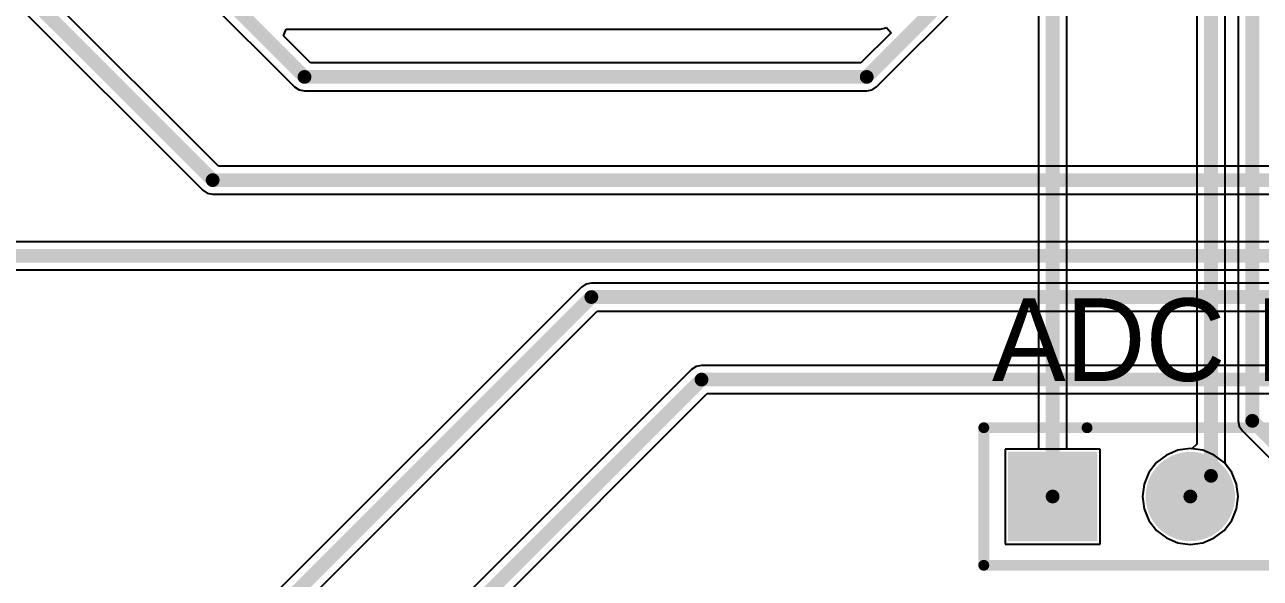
# Model space of a CAD drawing. Header units: millimetres. Extents: x 2.5 to 14.5, y 1.2 to 4.8.
# Drawn here: x 9.534 to 10.431, y 2.091 to 2.493 of the extents above; entities that cross this region are included whole.
import ezdxf

# ---------------------------------------------------------------- set-up
doc = ezdxf.new("R2010")
doc.units = ezdxf.units.MM
doc.header["$MEASUREMENT"] = 0
for name, color, linetype in [('BottomLayer', 5, 'Continuous'), ('BottomSolder', 6, 'Continuous'), ('ConnectLayer', 7, 'Continuous'), ('MultiLayer', 9, 'Continuous'), ('PadHoleLayer', 156, 'Continuous'), ('TopLayer', 1, 'Continuous'), ('TopOverlay', 2, 'Continuous'), ('TopSolder', 216, 'Continuous')]:
    doc.layers.add(name, color=color, linetype=linetype)

# ---------------------------------------------------------------- blocks, each defined once
blk = doc.blocks.new('HDR1X11_5')
at = {"layer": 'BottomLayer', "const_width": 0.02953}
blk.add_lwpolyline([(0.08524, 0, 1), (0.11476, 0, 1)], format="xyb", close=True, dxfattribs=at)
at = {"layer": 'BottomLayer'}
blk.add_solid([(-0.02953, -0.02953), (0.02953, -0.02953), (-0.02953, 0.02953), (0.02953, 0.02953)], dxfattribs=at)
at = {"layer": 'BottomSolder', "const_width": 0.03248}
blk.add_lwpolyline([(0.08376, 0, 1), (0.11624, 0, 1)], format="xyb", close=True, dxfattribs=at)
at = {"layer": 'BottomSolder'}
blk.add_solid([(-0.03248, -0.03248), (0.03248, -0.03248), (-0.03248, 0.03248), (0.03248, 0.03248)], dxfattribs=at)
at = {"layer": 'MultiLayer', "const_width": 0.02953}
blk.add_lwpolyline([(0.08524, 0, 1), (0.11476, 0, 1)], format="xyb", close=True, dxfattribs=at)
at = {"layer": 'MultiLayer'}
blk.add_solid([(-0.02953, -0.02953), (0.02953, -0.02953), (-0.02953, 0.02953), (0.02953, 0.02953)], dxfattribs=at)
at = {"layer": 'PadHoleLayer', "const_width": 0.01772}
for points in [[(-0.00886, 0, 1), (0.00886, 0, 1)], [(0.09114, 0, 1), (0.10886, 0, 1)]]:
    blk.add_lwpolyline(points, format="xyb", close=True, dxfattribs=at)
at = {"layer": 'TopLayer', "const_width": 0.02953}
blk.add_lwpolyline([(0.08524, 0, 1), (0.11476, 0, 1)], format="xyb", close=True, dxfattribs=at)
at = {"layer": 'TopLayer'}
blk.add_solid([(-0.02953, -0.02953), (0.02953, -0.02953), (-0.02953, 0.02953), (0.02953, 0.02953)], dxfattribs=at)
at = {"layer": 'TopOverlay', "const_width": 0.00787}
for points in [[(-0.05, 0.05), (0.025, 0.05)], [(-0.05, -0.05), (-0.05, 0.05)], [(0.025, 0.05), (1.05, 0.05)], [(-0.05, -0.05), (1.05, -0.05)]]:
    blk.add_lwpolyline(points, dxfattribs=at)
at = {"layer": 'TopOverlay', "const_width": 0.00394}
for points in [[(-0.05197, 0.05, 1), (-0.04803, 0.05, 1)], [(-0.05197, 0.05, 1), (-0.04803, 0.05, 1)], [(0.02303, 0.05, 1), (0.02697, 0.05, 1)], [(0.02303, 0.05, 1), (0.02697, 0.05, 1)], [(-0.05197, -0.05, 1), (-0.04803, -0.05, 1)], [(-0.05197, -0.05, 1), (-0.04803, -0.05, 1)]]:
    blk.add_lwpolyline(points, format="xyb", close=True, dxfattribs=at)
at = {"layer": 'TopSolder', "const_width": 0.03248}
blk.add_lwpolyline([(0.08376, 0, 1), (0.11624, 0, 1)], format="xyb", close=True, dxfattribs=at)
at = {"layer": 'TopSolder'}
blk.add_solid([(-0.03248, -0.03248), (0.03248, -0.03248), (-0.03248, 0.03248), (0.03248, 0.03248)], dxfattribs=at)

msp = doc.modelspace()

# ---------------------------------------------------------------- linework, layer by layer
at = {"layer": 'BottomLayer', "const_width": 0.01}
for points in [[(9.4775, 2.5725), (9.67, 2.38)], [(9.67, 2.38), (10.64, 2.38)], [(8.425, 2.325), (10.61343, 2.325)], [(9.4376, 1.7876), (9.945, 2.295)], [(9.945, 2.295), (10.64, 2.295)], [(9.495, 1.705), (10.025, 2.235)], [(10.025, 2.235), (10.75157, 2.235)]]:
    msp.add_lwpolyline(points, dxfattribs=at)
at = {"layer": 'BottomLayer', "const_width": 0.005}
for points in [[(9.6675, 2.38, 1), (9.6725, 2.38, 1)], [(9.6675, 2.38, 1), (9.6725, 2.38, 1)], [(9.9425, 2.295, 1), (9.9475, 2.295, 1)], [(9.9425, 2.295, 1), (9.9475, 2.295, 1)], [(10.0225, 2.235, 1), (10.0275, 2.235, 1)], [(10.0225, 2.235, 1), (10.0275, 2.235, 1)]]:
    msp.add_lwpolyline(points, format="xyb", close=True, dxfattribs=at)
at = {"layer": 'ConnectLayer'}
for p, q in [((9.3261, 2.8512), (9.72951, 2.44779)), ((10.4052, 2.17388), (10.4052, 2.79988)), ((10.4148, 2.79734), (10.4148, 2.205)), ((10.3848, 2.68754), (10.3848, 2.18798)), ((10.2698, 2.6), (10.2698, 2.18453)), ((10.2902, 2.18453), (10.2902, 2.59578)), ((9.67422, 2.3902), (9.49425, 2.57016)), ((9.4797, 2.55588), (9.66279, 2.37279)), ((10.15221, 2.44779), (10.25221, 2.54779)), ((9.72133, 2.4848), (9.7234, 2.4898)), ((9.7234, 2.4898), (10.155, 2.4898)), ((10.16266, 2.48708), (10.14078, 2.4652)), ((10.155, 2.4898), (10.1589, 2.49058)), ((10.1589, 2.49058), (10.15947, 2.49096)), ((10.15947, 2.49096), (10.16266, 2.48708)), ((9.74094, 2.4652), (9.72133, 2.4848)), ((10.14078, 2.4652), (9.74094, 2.4652)), ((9.72951, 2.44779), (9.73281, 2.44558)), ((9.73281, 2.44558), (9.73672, 2.4448)), ((9.73672, 2.4448), (10.145, 2.4448)), ((10.145, 2.4448), (10.1489, 2.44558)), ((10.1489, 2.44558), (10.15221, 2.44779)), ((10.61175, 2.3902), (9.67422, 2.3902)), ((9.66279, 2.37279), (9.6661, 2.37058)), ((9.6661, 2.37058), (9.67, 2.3698)), ((9.67, 2.3698), (10.61175, 2.3698)), ((10.60921, 2.3352), (8.45325, 2.3352)), ((8.45325, 2.3148), (10.61108, 2.3148)), ((9.93779, 2.30221), (9.45036, 1.81478)), ((9.9411, 2.30442), (9.93779, 2.30221)), ((9.945, 2.3052), (9.9411, 2.30442)), ((10.61175, 2.3052), (9.945, 2.3052)), ((9.46478, 1.80036), (9.94922, 2.2848)), ((9.94922, 2.2848), (10.61175, 2.2848)), ((10.0211, 2.24442), (10.01779, 2.24221)), ((10.025, 2.2452), (10.0211, 2.24442)), ((10.71635, 2.2452), (10.025, 2.2452)), ((10.01779, 2.24221), (9.49078, 1.7152)), ((9.50221, 1.69779), (10.02922, 2.2248)), ((10.02922, 2.2248), (10.75157, 2.2248)), ((10.4148, 2.205), (10.41558, 2.2011)), ((10.41558, 2.2011), (10.41779, 2.19779)), ((10.41779, 2.19779), (10.44935, 2.16623)), ((10.31453, 2.18453), (10.24547, 2.18453)), ((10.24547, 2.18453), (10.24547, 2.11547)), ((10.2698, 2.18453), (10.24547, 2.18453)), ((10.24547, 2.18453), (10.24547, 2.11547)), ((10.31453, 2.18453), (10.2902, 2.18453)), ((10.31453, 2.11547), (10.31453, 2.18453)), ((10.31453, 2.11547), (10.31453, 2.18453)), ((10.37099, 2.18364), (10.36259, 2.18016)), ((10.37099, 2.18364), (10.36259, 2.18016)), ((10.38, 2.18483), (10.37099, 2.18364)), ((10.38, 2.18483), (10.37099, 2.18364)), ((10.38901, 2.18364), (10.38, 2.18483)), ((10.38104, 2.18469), (10.38, 2.18483)), ((10.3848, 2.18798), (10.38104, 2.18469)), ((10.39741, 2.18016), (10.38901, 2.18364)), ((10.35537, 2.17463), (10.34984, 2.16741)), ((10.35537, 2.17463), (10.34984, 2.16741)), ((10.36259, 2.18016), (10.35537, 2.17463)), ((10.36259, 2.18016), (10.35537, 2.17463)), ((10.40463, 2.17463), (10.39741, 2.18016)), ((10.41016, 2.16741), (10.40463, 2.17463)), ((10.41016, 2.16741), (10.4052, 2.17388)), ((10.34984, 2.16741), (10.34636, 2.15901)), ((10.34984, 2.16741), (10.34636, 2.15901)), ((10.41364, 2.15901), (10.41016, 2.16741)), ((10.41364, 2.15901), (10.41016, 2.16741)), ((10.34636, 2.15901), (10.34517, 2.15)), ((10.34636, 2.15901), (10.34517, 2.15)), ((10.41483, 2.15), (10.41364, 2.15901)), ((10.41483, 2.15), (10.41364, 2.15901)), ((10.34517, 2.15), (10.34636, 2.14099)), ((10.34517, 2.15), (10.34636, 2.14099)), ((10.41364, 2.14099), (10.41483, 2.15)), ((10.41364, 2.14099), (10.41483, 2.15)), ((10.34636, 2.14099), (10.34984, 2.13259)), ((10.34636, 2.14099), (10.34984, 2.13259)), ((10.41016, 2.13259), (10.41364, 2.14099)), ((10.41016, 2.13259), (10.41364, 2.14099)), ((10.34984, 2.13259), (10.35537, 2.12537)), ((10.34984, 2.13259), (10.35537, 2.12537)), ((10.40463, 2.12537), (10.41016, 2.13259)), ((10.40463, 2.12537), (10.41016, 2.13259)), ((10.35537, 2.12537), (10.36259, 2.11984)), ((10.35537, 2.12537), (10.36259, 2.11984)), ((10.36259, 2.11984), (10.37099, 2.11636)), ((10.36259, 2.11984), (10.37099, 2.11636)), ((10.38901, 2.11636), (10.39741, 2.11984)), ((10.38901, 2.11636), (10.39741, 2.11984)), ((10.39741, 2.11984), (10.40463, 2.12537)), ((10.39741, 2.11984), (10.40463, 2.12537)), ((10.24547, 2.11547), (10.31453, 2.11547)), ((10.24547, 2.11547), (10.31453, 2.11547)), ((10.37099, 2.11636), (10.38, 2.11517)), ((10.37099, 2.11636), (10.38, 2.11517)), ((10.38, 2.11517), (10.38901, 2.11636)), ((10.38, 2.11517), (10.38901, 2.11636))]:
    msp.add_line(p, q, dxfattribs=at)
at = {"layer": 'TopLayer', "const_width": 0.01}
for points in [[(9.3311, 2.86061), (9.73672, 2.455)], [(10.395, 2.165), (10.395, 2.80328)], [(10.425, 2.205), (10.425, 2.80157)], [(10.28, 2.15), (10.28, 2.6)], [(10.145, 2.455), (10.245, 2.555)], [(9.73672, 2.455), (10.145, 2.455)], [(10.425, 2.205), (10.48, 2.15)], [(10.38, 2.15), (10.395, 2.165)]]:
    msp.add_lwpolyline(points, dxfattribs=at)
at = {"layer": 'TopLayer', "const_width": 0.005}
for points in [[(9.73422, 2.455, 1), (9.73922, 2.455, 1)], [(9.73422, 2.455, 1), (9.73922, 2.455, 1)], [(10.1425, 2.455, 1), (10.1475, 2.455, 1)], [(10.1425, 2.455, 1), (10.1475, 2.455, 1)], [(10.4225, 2.205, 1), (10.4275, 2.205, 1)], [(10.4225, 2.205, 1), (10.4275, 2.205, 1)], [(10.3925, 2.165, 1), (10.3975, 2.165, 1)], [(10.3925, 2.165, 1), (10.3975, 2.165, 1)], [(10.2775, 2.15, 1), (10.2825, 2.15, 1)], [(10.3775, 2.15, 1), (10.3825, 2.15, 1)]]:
    msp.add_lwpolyline(points, format="xyb", close=True, dxfattribs=at)

# ---------------------------------------------------------------- block references
at = {"rotation": 360}
msp.add_blockref('HDR1X11_5', (10.28, 2.15), dxfattribs=at)

# ---------------------------------------------------------------- texts
at = {"layer": 'TopOverlay'}
msp.add_text('ADC H', height=0.06, dxfattribs=at).set_placement((10.236, 2.234))

doc.saveas('drawing.dxf')
